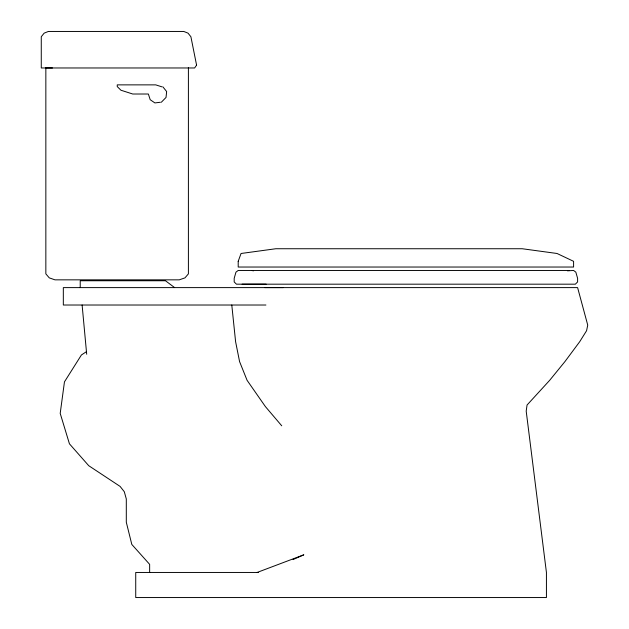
<?xml version="1.0" encoding="UTF-8"?>
<svg xmlns="http://www.w3.org/2000/svg" width="629" height="629" viewBox="0 0 629 629"><rect width="100%" height="100%" fill="white"/><g stroke="black" fill="none" stroke-linecap="round" stroke-linejoin="round"><path stroke-width="0.94" d="M161.315 102.252L166.032 97.448L166.646 91.551L162.903 86.865M86.448 351.674L81.416 354.968L64.457 381.866L60.203 413.387L69.434 443.815L88.744 465.704L120.092 486.406L124.29 491.713L126.303 498.939L126.303 522.251L131.807 544.431L149.647 564.355L149.647 572.453M292.996 559.59L303.831 554.809L257.119 572.453M567.444 270.832L573.593 270.462L575.834 272.153L577.603 278.332L577.603 281.926L575.354 284.182L236.449 284.182L234.192 281.926L234.192 278.332L235.961 272.153L238.202 270.462L569.347 270.462M160.411 102.252L154.899 102.928L150.197 99.712L148.365 94.012L132.735 94.012L120.933 90.222L117.246 86.582L117.246 84.868L155.717 84.868L161.999 86.865M45.846 67.971L52.49 67.971M242.094 284.182L266.138 284.166M265.918 305.018L63.325 305.018L63.325 287.61L577.603 287.61L587.73 325.075L586.582 330.72L579.71 341.704L564.928 361.596L549.675 380.317L527.055 405.029L526.198 411.138L546.428 572.453L546.428 597.55L135.73 597.55L135.73 572.453L258.519 572.453M264.778 287.61L283.231 287.618M251.592 270.462L253.495 270.832M174.626 287.61L165.482 280.754L80.221 280.754L80.221 287.61M281.737 425.802L265.399 406.601L247.087 380.317L239.57 361.596L235.6 341.704L231.787 305.018M82.116 305.018L86.692 354.253M188.401 67.657L188.401 273.867L184.973 277.869L179.257 279.842L54.99 279.85L49.274 277.869L45.846 273.867L45.846 67.657M238.202 261.318L238.202 267.034L573.593 267.034L573.593 261.318L557.035 253.487L522.219 248.738L275.864 248.738L241.049 253.487L238.202 261.318M196.578 65.125L194.636 67.971L41.27 67.971L41.27 36.741L44.148 33.148L48.378 31.45L183.786 31.45L188.024 33.148L190.894 36.741L196.578 65.125"/></g></svg>
